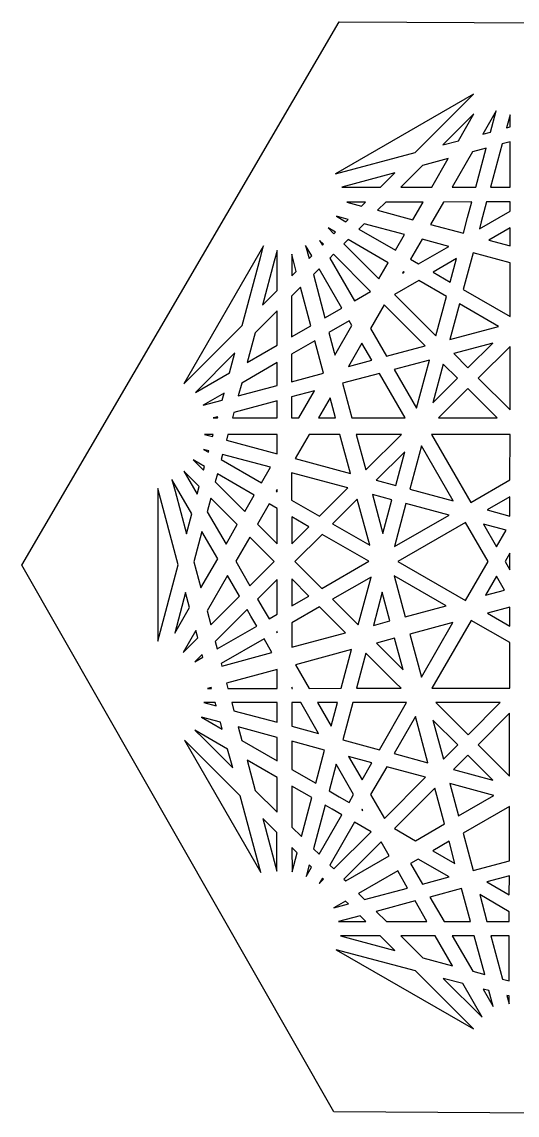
# Model space of a CAD drawing. Extents: x 0.7 to 48.4, y 0.8 to 42.3.
# Drawn here: x 0.74 to 19.51, y 0.83 to 42.26 of the extents above; entities that cross this region are included whole.
import ezdxf

# ---------------------------------------------------------------- set-up
doc = ezdxf.new("R2010")
doc.units = 0
doc.layers.add('Layer_1', color=7, linetype='CONTINUOUS')

msp = doc.modelspace()

# ---------------------------------------------------------------- linework, layer by layer
at = {"layer": 'Layer_1', "color": 5}
for p, q in [((0.741061, 21.662454), (12.769921, 42.255639)), ((12.769921, 42.255639), (36.618555, 42.13492)), ((17.85472, 39.515741), (12.632929, 36.500939)), ((15.650248, 37.310983), (17.85472, 39.515741)), ((17.873035, 38.767842), (16.697444, 37.592103)), ((17.286783, 37.750319), (17.873035, 38.767842)), ((18.715956, 38.880037), (18.205281, 37.996903)), ((18.500972, 38.07629), (18.715956, 38.880037)), ((19.241264, 38.731252), (19.109233, 38.239593)), ((19.241232, 38.275022), (19.241264, 38.731252)), ((19.109233, 38.239593), (19.241232, 38.275022)), ((16.697444, 37.592103), (17.286783, 37.750319)), ((18.205281, 37.996903), (18.500972, 38.07629)), ((19.241164, 37.707651), (18.945014, 37.628183)), ((19.241017, 35.99118), (19.241164, 37.707651)), ((12.632929, 36.500939), (15.650248, 37.310983)), ((17.816976, 37.325447), (17.04631, 35.992678)), ((18.337474, 37.465135), (17.816976, 37.325447)), ((17.943452, 35.992068), (18.337474, 37.465135)), ((18.945014, 37.628183), (18.505539, 35.991683)), ((16.900256, 37.079429), (15.922469, 36.817029)), ((16.274433, 35.993199), (16.900256, 37.079429)), ((14.8754, 36.536029), (12.861339, 35.995507)), ((14.333961, 35.99452), (14.8754, 36.536029)), ((15.922469, 36.817029), (15.099542, 35.993996)), ((12.861339, 35.995507), (14.333961, 35.99452)), ((15.099542, 35.993996), (16.274433, 35.993199)), ((17.04631, 35.992678), (17.943452, 35.992068)), ((18.505539, 35.991683), (19.241017, 35.99118)), ((13.766323, 35.426804), (13.062398, 35.426169)), ((13.062398, 35.426169), (13.617228, 35.277692)), ((13.617228, 35.277692), (13.766323, 35.426804)), ((14.533132, 35.427494), (14.221622, 35.115948)), ((15.949248, 35.42878), (14.533132, 35.427494)), ((15.562303, 34.757167), (15.949248, 35.42878)), ((16.720633, 35.429469), (16.228721, 34.578775)), ((17.793225, 35.430435), (16.720633, 35.429469)), ((17.635736, 34.841645), (17.793225, 35.430435)), ((18.354948, 35.430936), (18.152543, 34.677186)), ((19.240982, 35.431728), (18.354948, 35.430936)), ((19.240957, 35.086371), (19.240982, 35.431728)), ((12.660664, 34.888309), (13.020274, 34.680638)), ((13.1082, 34.768595), (12.660664, 34.888309)), ((14.221622, 35.115948), (15.562303, 34.757167)), ((17.475546, 34.245111), (17.635736, 34.841645)), ((18.083519, 34.419167), (19.240957, 35.086371)), ((12.345081, 34.444946), (12.564948, 34.225258)), ((12.62372, 34.28404), (12.345081, 34.444946)), ((13.020274, 34.680638), (13.1082, 34.768595)), ((13.71266, 34.606914), (13.505958, 34.400175)), ((13.505958, 34.400175), (14.894634, 33.598249)), ((15.240336, 34.198284), (13.71266, 34.606914)), ((16.228721, 34.578775), (17.475546, 34.245111)), ((18.152543, 34.677186), (18.083519, 34.419167)), ((19.240888, 34.45354), (18.436238, 33.98801)), ((19.240826, 33.772683), (19.240888, 34.45354)), ((12.025297, 33.973457), (12.130669, 33.790949)), ((12.169274, 33.829558), (12.025297, 33.973457)), ((12.564948, 34.225258), (12.62372, 34.28404)), ((13.109399, 34.003574), (12.948179, 33.842335)), ((14.624182, 33.12883), (13.109399, 34.003574)), ((14.894634, 33.598249), (15.240336, 34.198284)), ((15.905781, 34.020303), (15.469696, 33.266175)), ((16.920606, 33.748848), (15.905781, 34.020303)), ((18.436238, 33.98801), (19.240826, 33.772683)), ((9.90342, 33.772416), (6.885245, 28.544804)), ((9.783044, 33.32252), (9.90342, 33.772416)), ((10.415577, 33.590108), (10.307975, 33.188367)), ((10.416942, 32.076983), (10.415577, 33.590108)), ((11.726083, 33.386311), (11.496129, 33.784604)), ((11.496129, 33.784604), (11.628703, 33.288895)), ((12.130669, 33.790949), (12.169274, 33.829558)), ((12.948179, 33.842335), (14.272743, 32.518864)), ((15.776229, 33.089167), (16.920606, 33.748848)), ((9.095319, 30.755188), (9.783044, 33.32252)), ((10.307975, 33.188367), (9.862185, 31.522154)), ((10.966688, 33.451415), (10.966138, 32.626237)), ((11.140962, 32.8011), (10.966688, 33.451415)), ((11.628703, 33.288895), (11.726083, 33.386311)), ((12.552553, 33.44667), (12.41122, 33.305298)), ((12.41122, 33.305298), (13.345354, 31.687886)), ((13.958841, 32.041537), (12.552553, 33.44667)), ((15.469696, 33.266175), (15.776229, 33.089167)), ((17.217073, 33.282654), (16.329948, 32.769413)), ((16.97864, 32.394819), (17.217073, 33.282654)), ((17.838561, 33.503315), (17.466669, 32.112997)), ((19.240779, 33.128246), (17.838561, 33.503315)), ((10.966138, 32.626237), (11.140962, 32.8011)), ((12.006508, 32.900538), (11.790337, 32.684332)), ((12.865981, 31.411553), (12.006508, 32.900538)), ((14.272743, 32.518864), (14.624182, 33.12883)), ((15.198467, 32.797227), (15.162896, 32.735611)), ((15.162896, 32.735611), (15.234048, 32.776691)), ((15.234048, 32.776691), (15.198467, 32.797227)), ((16.329948, 32.769413), (16.97864, 32.394819)), ((19.240621, 31.088611), (19.240779, 33.128246)), ((11.790337, 32.684332), (12.228793, 31.044249)), ((15.788795, 32.456313), (14.868313, 31.923769)), ((16.833197, 31.853212), (15.788795, 32.456313)), ((9.862185, 31.522154), (10.416942, 32.076983)), ((11.30288, 32.196829), (10.965607, 31.859512)), ((11.694312, 30.736158), (11.30288, 32.196829)), ((13.345354, 31.687886), (13.958841, 32.041537)), ((14.868313, 31.923769), (16.432451, 30.360929)), ((17.466669, 32.112997), (19.240621, 31.088611)), ((10.965607, 31.859512), (10.964574, 30.315502)), ((14.4676, 31.533205), (13.950826, 30.639538)), ((16.027145, 29.974934), (14.4676, 31.533205)), ((16.432451, 30.360929), (16.833197, 31.853212)), ((17.321732, 31.571108), (16.961612, 30.224782)), ((18.801442, 30.716619), (17.321732, 31.571108)), ((10.417641, 31.311475), (9.582311, 30.476039)), ((10.418817, 30.000899), (10.417641, 31.311475)), ((12.228793, 31.044249), (12.865981, 31.411553)), ((6.885245, 28.544804), (9.095319, 30.755188)), ((10.964574, 30.315502), (11.694312, 30.736158)), ((13.145612, 30.927098), (12.378727, 30.483391)), ((12.607408, 29.628431), (13.250736, 30.745019)), ((13.250736, 30.745019), (13.145612, 30.927098)), ((16.961612, 30.224782), (18.801442, 30.716619)), ((9.582311, 30.476039), (9.27949, 29.344135)), ((12.378727, 30.483391), (12.580688, 29.727984)), ((13.950826, 30.639538), (14.561059, 29.582973)), ((9.27949, 29.344135), (10.418817, 30.000899)), ((11.844837, 30.174509), (10.964128, 29.664973)), ((12.174346, 28.94488), (11.844837, 30.174509)), ((13.630996, 30.086393), (13.116526, 29.19677)), ((14.007002, 29.434852), (13.630996, 30.086393)), ((14.561059, 29.582973), (16.027145, 29.974934)), ((18.588574, 30.085949), (17.105449, 29.688496)), ((17.647979, 29.146407), (18.588574, 30.085949)), ((19.240498, 29.95898), (18.038642, 28.756073)), ((19.2403, 27.555382), (19.240498, 29.95898)), ((8.814969, 29.708585), (7.322805, 28.216213)), ((8.614671, 28.960902), (8.814969, 29.708585)), ((10.964128, 29.664973), (10.96342, 28.621161)), ((12.580688, 29.727984), (12.607408, 29.628431)), ((13.116526, 29.19677), (14.007002, 29.434852)), ((16.185641, 29.441984), (14.849282, 29.083868)), ((15.695827, 27.618108), (16.185641, 29.441984)), ((17.105449, 29.688496), (17.647979, 29.146407)), ((10.419413, 29.349839), (9.072557, 28.570598)), ((10.4202, 28.475917), (10.419413, 29.349839)), ((14.849282, 29.083868), (15.695827, 27.618108)), ((16.711801, 29.290841), (16.317783, 27.81773)), ((17.252109, 28.751007), (16.711801, 29.290841)), ((7.322805, 28.216213), (8.614671, 28.960902)), ((10.96342, 28.621161), (12.174346, 28.94488)), ((14.295315, 28.935431), (12.894228, 28.559965)), ((15.270359, 27.246216), (14.295315, 28.935431)), ((16.317783, 27.81773), (17.252109, 28.751007)), ((18.038642, 28.756073), (19.2403, 27.555382)), ((8.406966, 28.185516), (7.610695, 27.724823)), ((8.335458, 27.918584), (8.406966, 28.185516)), ((9.072557, 28.570598), (8.941461, 28.080583)), ((8.941461, 28.080583), (10.4202, 28.475917)), ((11.827011, 28.273976), (10.963033, 28.042434)), ((11.234565, 27.24568), (11.827011, 28.273976)), ((12.894228, 28.559965), (13.246928, 27.245937)), ((17.643181, 28.360245), (16.530322, 27.246423)), ((18.757603, 27.246743), (17.643181, 28.360245)), ((7.610695, 27.724823), (8.335458, 27.918584)), ((10.420727, 27.897119), (8.774343, 27.455915)), ((10.420981, 27.606704), (10.420727, 27.897119)), ((10.963033, 28.042434), (10.962734, 27.626003)), ((12.426562, 28.003602), (11.988319, 27.245731)), ((12.629638, 27.245828), (12.426562, 28.003602)), ((8.774343, 27.455915), (8.717987, 27.245315)), ((10.420736, 27.245565), (10.420981, 27.606704)), ((10.962734, 27.626003), (10.96308, 27.245644)), ((8.168004, 27.293422), (7.988058, 27.245206)), ((7.988058, 27.245206), (8.155093, 27.245233)), ((8.155093, 27.245233), (8.168004, 27.293422)), ((8.717987, 27.245315), (10.420736, 27.245565)), ((10.96308, 27.245644), (11.234565, 27.24568)), ((11.988319, 27.245731), (12.629638, 27.245828)), ((13.246928, 27.245937), (15.270359, 27.246216)), ((16.530322, 27.246423), (18.757603, 27.246743)), ((7.667049, 26.624511), (7.967296, 26.54419)), ((7.988813, 26.624495), (7.667049, 26.624511)), ((7.967296, 26.54419), (7.988813, 26.624495)), ((8.551899, 26.624436), (8.492802, 26.403611)), ((10.420325, 26.624274), (8.551899, 26.624436)), ((10.419827, 25.888112), (10.420325, 26.624274)), ((11.628908, 26.624174), (11.09834, 25.706612)), ((12.796248, 26.624074), (11.628908, 26.624174)), ((13.192209, 25.14648), (12.796248, 26.624074)), ((15.122573, 26.623855), (13.41387, 26.624007)), ((13.41387, 26.624007), (13.775167, 25.277955)), ((13.775167, 25.277955), (15.122573, 26.623855)), ((16.270126, 26.623781), (17.759286, 24.045397)), ((19.240217, 26.623525), (16.270126, 26.623781)), ((19.240065, 24.900133), (19.240217, 26.623525)), ((8.492802, 26.403611), (10.419827, 25.888112)), ((15.881635, 26.187243), (15.442259, 24.544571)), ((17.083239, 24.105615), (15.881635, 26.187243)), ((7.625906, 26.056297), (7.808387, 25.950972)), ((7.822506, 26.003719), (7.625906, 26.056297)), ((7.808387, 25.950972), (7.822506, 26.003719)), ((8.348208, 25.863092), (8.296368, 25.669352)), ((10.158951, 25.378706), (8.348208, 25.863092)), ((11.09834, 25.706612), (13.192209, 25.14648)), ((15.252574, 25.967565), (14.170695, 24.884731)), ((14.908752, 24.68729), (15.252574, 25.967565)), ((7.237365, 25.655083), (7.625238, 25.267233)), ((7.663279, 25.409259), (7.237365, 25.655083)), ((7.625238, 25.267233), (7.663279, 25.409259)), ((8.296368, 25.669352), (9.819835, 24.790081)), ((9.819835, 24.790081), (10.158951, 25.378706)), ((7.181233, 23.609752), (6.423507, 24.919421)), ((6.423507, 24.919421), (6.544664, 24.467416)), ((7.46001, 24.650435), (6.881564, 25.228499)), ((6.881564, 25.228499), (7.382205, 24.360007)), ((8.151419, 25.127526), (8.069853, 24.822627)), ((9.549389, 24.32069), (8.151419, 25.127526)), ((13.09081, 24.594395), (10.964971, 25.163079)), ((10.964971, 25.163079), (10.965896, 24.128623)), ((14.170695, 24.884731), (14.908752, 24.68729)), ((17.759286, 24.045397), (19.240065, 24.900133)), ((6.664827, 21.682019), (5.888348, 24.574311)), ((5.888348, 24.574311), (5.888354, 18.783368)), ((6.544664, 24.467416), (6.978203, 22.851869)), ((7.382205, 24.360007), (7.46001, 24.650435)), ((8.069853, 24.822627), (9.192074, 23.700479)), ((10.418908, 24.531637), (10.38105, 24.466175)), ((10.38105, 24.466175), (10.418838, 24.44436)), ((10.418838, 24.44436), (10.418908, 24.531637)), ((12.017113, 23.521918), (13.09081, 24.594395)), ((15.442259, 24.544571), (17.083239, 24.105615)), ((7.904844, 24.205865), (7.767356, 23.691884)), ((8.906513, 23.204843), (7.904844, 24.205865)), ((9.192074, 23.700479), (9.549389, 24.32069)), ((10.965896, 24.128623), (12.017113, 23.521918)), ((13.454462, 24.167871), (12.519426, 23.231999)), ((13.92222, 22.422386), (13.454462, 24.167871)), ((14.763637, 24.146905), (14.025788, 24.344307)), ((14.025788, 24.344307), (14.421113, 22.871472)), ((14.421113, 22.871472), (14.763637, 24.146905)), ((19.240019, 24.256396), (18.378867, 23.759049)), ((19.239969, 23.528697), (19.240019, 24.256396)), ((7.767356, 23.691884), (8.477409, 22.460088)), ((10.109863, 23.997204), (9.664888, 23.227698)), ((10.418422, 23.819112), (10.109863, 23.997204)), ((10.417509, 22.475126), (10.418422, 23.819112)), ((15.297678, 24.004057), (14.861298, 22.372589)), ((16.93082, 23.567172), (15.297678, 24.004057)), ((18.378867, 23.759049), (19.239969, 23.528697)), ((6.978203, 22.851869), (7.181233, 23.609752)), ((8.477409, 22.460088), (8.906513, 23.204843)), ((9.664888, 23.227698), (10.417509, 22.475126)), ((11.62025, 23.125484), (10.966463, 23.502815)), ((10.966463, 23.502815), (10.967389, 22.473373)), ((12.519426, 23.231999), (13.92222, 22.422386)), ((14.861298, 22.372589), (16.93082, 23.567172)), ((17.557245, 23.284546), (14.993717, 21.803965)), ((18.410697, 21.805991), (17.557245, 23.284546)), ((18.237299, 23.217678), (18.731641, 22.361757)), ((19.093622, 22.988615), (18.237299, 23.217678)), ((7.566998, 22.942993), (7.260867, 21.798704)), ((8.162559, 21.913589), (7.566998, 22.942993)), ((10.967389, 22.473373), (11.62025, 23.125484)), ((12.123054, 22.835273), (11.090661, 21.801979)), ((13.893111, 21.813694), (12.123054, 22.835273)), ((18.731641, 22.361757), (19.093622, 22.988615)), ((9.378755, 22.732882), (8.84863, 21.816104)), ((10.302744, 21.809467), (9.378755, 22.732882)), ((19.238221, 22.124736), (19.053402, 21.804617)), ((19.237044, 21.486819), (19.238221, 22.124736)), ((12.560847, 0.94858), (0.741061, 21.662454)), ((5.888354, 18.783368), (6.664827, 21.682019)), ((7.260867, 21.798704), (7.526363, 20.809372)), ((7.526363, 20.809372), (8.162559, 21.913589)), ((8.84863, 21.816104), (9.382392, 20.890165)), ((9.382392, 20.890165), (10.302744, 21.809467)), ((11.090661, 21.801979), (12.108907, 20.783792)), ((12.108907, 20.783792), (13.893111, 21.813694)), ((14.993717, 21.803965), (17.555612, 20.325363)), ((17.555733, 20.325433), (18.410697, 21.805991)), ((19.053402, 21.804617), (19.237044, 21.486819)), ((8.533867, 21.271771), (7.760961, 19.935158)), ((8.984562, 20.492783), (8.533867, 21.271771)), ((11.614642, 20.498383), (10.968629, 21.143984)), ((10.968629, 21.143984), (10.969514, 20.126079)), ((13.976676, 21.216568), (12.518403, 20.374336)), ((13.48967, 19.403118), (13.976676, 21.216568)), ((16.815859, 20.126831), (14.853905, 21.259172)), ((14.853905, 21.259172), (15.269255, 19.711719)), ((18.732416, 21.248483), (18.317715, 20.529902)), ((19.035989, 20.722678), (18.732416, 21.248483)), ((10.416578, 21.127358), (9.674072, 20.384181)), ((10.415682, 19.806439), (10.416578, 21.127358)), ((18.317715, 20.529902), (19.035989, 20.722678)), ((6.947723, 20.628276), (6.536561, 19.091406)), ((7.098475, 20.066717), (6.947723, 20.628276)), ((7.901619, 19.411038), (8.984562, 20.492783)), ((9.674072, 20.384181), (9.891381, 20.007183)), ((10.969514, 20.126079), (11.614642, 20.498383)), ((12.518403, 20.374336), (13.48967, 19.403118)), ((14.398862, 20.643709), (14.062971, 19.387966)), ((14.690263, 19.556327), (14.398862, 20.643709)), ((17.555612, 20.325363), (17.555733, 20.325433)), ((6.536561, 19.091406), (7.098475, 20.066717)), ((7.760961, 19.935158), (7.901619, 19.411038)), ((9.277233, 19.986948), (8.071051, 18.779708)), ((9.42394, 19.733345), (9.277233, 19.986948)), ((9.891381, 20.007183), (10.109729, 19.629797)), ((12.024331, 20.088991), (10.97008, 19.480126)), ((13.008866, 19.105065), (12.024331, 20.088991)), ((15.269255, 19.711719), (16.815859, 20.126831)), ((19.234355, 20.075902), (18.383518, 19.847558)), ((19.233028, 19.35726), (19.234355, 20.075902)), ((9.639967, 19.358618), (9.42394, 19.733345)), ((10.109729, 19.629797), (10.415682, 19.806439)), ((10.97008, 19.480126), (10.970925, 18.558088)), ((14.062971, 19.387966), (14.690263, 19.556327)), ((17.077344, 19.496984), (15.444527, 19.05876)), ((15.882362, 17.427649), (17.077344, 19.496984)), ((17.767932, 19.577339), (16.281268, 17.001457)), ((19.231877, 18.732437), (17.767932, 19.577339)), ((18.383518, 19.847558), (19.233028, 19.35726)), ((7.332648, 19.194444), (6.851117, 18.361721)), ((7.40711, 18.917081), (7.332648, 19.194444)), ((8.146965, 18.496825), (9.639967, 19.358618)), ((10.41523, 19.159655), (10.390127, 19.145162)), ((10.390127, 19.145162), (10.415181, 19.101767)), ((10.415181, 19.101767), (10.41523, 19.159655)), ((10.970925, 18.558088), (13.008866, 19.105065)), ((15.444527, 19.05876), (15.882362, 17.427649)), ((6.851117, 18.361721), (7.40711, 18.917081)), ((8.071051, 18.779708), (8.146965, 18.496825)), ((9.919649, 18.873438), (8.29734, 17.936476)), ((10.217914, 18.355993), (9.919649, 18.873438)), ((14.865281, 18.90329), (14.17483, 18.717981)), ((14.17483, 18.717981), (15.185845, 17.707025)), ((15.185845, 17.707025), (14.865281, 18.90329)), ((19.228686, 17.001887), (19.231877, 18.732437)), ((7.576751, 18.285055), (7.299821, 18.007818)), ((7.604032, 18.183454), (7.576751, 18.285055)), ((8.321363, 17.84697), (10.217914, 18.355993)), ((13.238158, 18.466583), (11.112744, 17.896137)), ((12.844563, 17.000936), (13.238158, 18.466583)), ((13.780934, 18.333492), (13.424522, 17.001008)), ((14.887791, 17.227325), (13.780934, 18.333492)), ((7.299821, 18.007818), (7.604032, 18.183454)), ((8.29734, 17.936476), (8.321363, 17.84697)), ((11.112744, 17.896137), (11.630773, 17.000744)), ((10.414276, 17.708661), (8.496595, 17.193991)), ((10.413779, 17.000565), (10.414276, 17.708661)), ((7.911839, 17.03704), (7.774487, 17.000173)), ((7.774487, 17.000173), (7.92173, 17.000199)), ((7.92173, 17.000199), (7.911839, 17.03704)), ((8.496595, 17.193991), (8.548572, 17.000285)), ((8.548572, 17.000285), (10.413779, 17.000565)), ((10.999199, 17.000663), (10.972264, 17.047317)), ((10.972264, 17.047317), (10.972336, 17.000647)), ((10.972336, 17.000647), (10.999199, 17.000663)), ((11.630773, 17.000744), (12.844563, 17.000936)), ((13.424522, 17.001008), (15.113589, 17.001267)), ((15.113589, 17.001267), (14.887791, 17.227325)), ((16.281268, 17.001457), (19.228686, 17.001887)), ((8.067152, 16.458507), (7.638497, 16.458439)), ((7.638497, 16.458439), (8.100386, 16.334691)), ((8.100386, 16.334691), (8.067152, 16.458507)), ((10.413412, 16.458835), (8.69395, 16.458589)), ((8.69395, 16.458589), (8.775768, 16.153751)), ((10.412919, 15.715135), (10.413412, 16.458835)), ((11.31146, 16.458978), (10.972816, 16.458924)), ((10.972816, 16.458924), (10.973622, 15.564901)), ((11.982683, 15.294553), (11.31146, 16.458978)), ((12.699072, 16.459186), (11.944179, 16.459076)), ((11.944179, 16.459076), (12.459728, 15.567953)), ((12.459728, 15.567953), (12.699072, 16.459186)), ((13.279618, 16.459273), (12.902182, 15.048217)), ((15.323327, 16.459584), (13.279618, 16.459273)), ((14.293124, 14.675558), (15.323327, 16.459584)), ((18.862728, 16.460112), (16.43321, 16.459736)), ((16.43321, 16.459736), (17.116698, 15.776302)), ((17.648542, 15.244916), (18.862728, 16.460112)), ((7.54379, 15.91109), (8.337292, 15.452225)), ((8.265999, 15.71781), (7.54379, 15.91109)), ((8.775768, 16.153751), (10.412919, 15.715135)), ((15.662328, 15.929037), (14.852396, 14.525718)), ((16.130128, 14.183394), (15.662328, 15.929037)), ((17.258192, 14.854244), (16.321354, 15.792147)), ((16.321354, 15.792147), (16.718172, 14.313783)), ((17.116698, 15.776302), (17.648542, 15.244916)), ((19.226942, 16.058095), (18.031812, 14.86197)), ((19.222536, 13.672296), (19.226942, 16.058095)), ((7.301591, 15.414398), (7.618583, 15.097436)), ((8.538833, 14.701565), (7.301591, 15.414398)), ((8.337292, 15.452225), (8.265999, 15.71781)), ((10.412534, 15.143375), (8.941242, 15.537111)), ((8.941242, 15.537111), (9.079139, 15.023257)), ((10.973622, 15.564901), (11.982683, 15.294553)), ((6.899598, 15.040108), (9.793661, 10.027445)), ((9.015423, 12.926329), (6.899598, 15.040108)), ((7.618583, 15.097436), (8.73094, 13.985961)), ((9.079139, 15.023257), (10.411919, 14.252574)), ((10.411919, 14.252574), (10.412534, 15.143375)), ((12.216095, 14.660726), (10.974138, 14.993085)), ((10.974138, 14.993085), (10.975102, 13.926906)), ((12.902182, 15.048217), (14.293124, 14.675558)), ((8.73094, 13.985961), (8.538833, 14.701565)), ((11.878694, 13.404408), (12.216095, 14.660726)), ((14.852396, 14.525718), (16.130128, 14.183394)), ((16.718172, 14.313783), (17.258192, 14.854244)), ((18.031812, 14.86197), (19.222536, 13.672296)), ((10.411513, 13.622641), (9.280098, 14.27449)), ((9.280098, 14.27449), (9.5871, 13.130462)), ((12.655753, 14.126917), (12.384303, 13.112051)), ((13.315453, 12.982505), (12.655753, 14.126917)), ((13.125399, 14.417402), (13.635205, 13.536225)), ((14.007701, 14.181268), (13.125399, 14.417402)), ((13.635205, 13.536225), (14.007701, 14.181268)), ((17.641083, 14.470919), (17.095403, 13.924776)), ((18.58536, 13.525586), (17.641083, 14.470919)), ((10.975102, 13.926906), (11.878694, 13.404408)), ((14.567192, 14.031551), (13.958648, 12.977158)), ((16.041883, 13.636903), (14.567192, 14.031551)), ((17.095403, 13.924776), (18.58536, 13.525586)), ((10.410602, 12.307598), (10.411513, 13.622641)), ((11.732861, 12.861359), (10.975671, 13.297585)), ((10.975671, 13.297585), (10.977097, 11.741554)), ((14.480819, 12.074593), (16.041883, 13.636903)), ((18.629946, 12.944297), (16.966274, 13.389508)), ((16.966274, 13.389508), (17.292933, 12.172532)), ((9.793661, 10.027445), (9.015423, 12.926329)), ((9.5871, 13.130462), (10.410602, 12.307598)), ((11.335852, 11.383074), (11.732861, 12.861359)), ((12.384303, 13.112051), (12.763993, 12.892501)), ((12.763993, 12.892501), (13.138791, 12.676565)), ((13.138791, 12.676565), (13.315453, 12.982505)), ((13.958648, 12.977158), (14.480819, 12.074593)), ((16.388924, 13.217663), (14.858343, 11.685847)), ((16.752599, 11.86057), (16.388924, 13.217663)), ((17.292933, 12.172532), (18.629946, 12.944297)), ((12.239217, 12.569614), (11.798255, 10.921038)), ((12.501213, 12.418661), (12.239217, 12.569614)), ((19.220424, 12.52715), (17.469229, 11.515728)), ((19.21662, 10.46879), (19.220424, 12.52715)), ((10.410075, 11.532984), (9.871384, 12.071174)), ((9.871384, 12.071174), (10.409084, 10.067578)), ((12.005448, 10.713986), (12.867523, 12.206834)), ((12.867523, 12.206834), (12.501213, 12.418661)), ((13.63836, 12.422255), (13.623852, 12.397098)), ((13.623852, 12.397098), (13.667365, 12.372017)), ((13.667365, 12.372017), (13.63836, 12.422255)), ((10.977097, 11.741554), (11.335852, 11.383074)), ((13.352272, 11.926521), (12.415801, 10.303966)), ((13.973791, 11.567135), (13.352272, 11.926521)), ((14.858343, 11.685847), (15.654852, 11.226946)), ((15.654852, 11.226946), (16.752599, 11.86057)), ((10.409084, 10.067578), (10.410075, 11.532984)), ((12.563853, 10.156028), (13.973791, 11.567135)), ((16.928693, 11.203559), (16.312803, 10.84786)), ((17.153862, 10.363279), (16.928693, 11.203559)), ((17.469229, 11.515728), (17.848801, 10.101635)), ((11.171762, 10.772036), (10.97778, 10.965844)), ((10.97778, 10.965844), (10.978598, 10.052768)), ((10.978598, 10.052768), (11.171762, 10.772036)), ((11.798255, 10.921038), (12.005448, 10.713986)), ((14.353901, 11.181022), (12.947127, 9.773039)), ((14.658836, 10.652026), (14.353901, 11.181022)), ((16.312803, 10.84786), (17.153862, 10.363279)), ((13.016323, 9.703913), (14.658836, 10.652026)), ((15.764898, 10.531411), (15.471633, 10.36205)), ((15.471633, 10.36205), (15.921592, 9.584337)), ((16.933171, 9.855858), (15.764898, 10.531411)), ((17.848801, 10.101635), (19.21662, 10.46879)), ((11.634684, 10.309542), (11.516277, 9.866829)), ((11.516277, 9.866829), (11.721707, 10.222596)), ((11.721707, 10.222596), (11.634684, 10.309542)), ((12.415801, 10.303966), (12.563853, 10.156028)), ((14.987256, 10.082302), (13.498263, 9.222333)), ((15.361037, 9.433866), (14.987256, 10.082302)), ((12.132175, 9.812528), (12.01121, 9.602946)), ((12.01121, 9.602946), (12.176437, 9.768314)), ((12.176437, 9.768314), (12.132175, 9.812528)), ((12.947127, 9.773039), (13.016323, 9.703913)), ((15.921592, 9.584337), (16.933171, 9.855858)), ((19.215563, 9.900778), (18.356603, 9.67034)), ((18.356603, 9.67034), (19.214235, 9.176203)), ((19.214235, 9.176203), (19.215563, 9.900778)), ((13.498263, 9.222333), (13.725835, 8.994953)), ((13.725835, 8.994953), (15.361037, 9.433866)), ((17.407771, 9.41576), (16.205703, 9.09327)), ((17.742127, 8.168058), (17.407771, 9.41576)), ((19.213067, 8.537487), (18.095131, 9.183945)), ((18.095131, 9.183945), (18.367667, 8.168655)), ((13.006987, 8.938579), (12.56515, 8.683391)), ((12.56515, 8.683391), (13.114734, 8.830908)), ((13.114734, 8.830908), (13.006987, 8.938579)), ((15.644206, 8.942622), (14.173172, 8.547945)), ((16.09154, 8.166567), (15.644206, 8.942622)), ((16.205703, 9.09327), (16.741507, 8.167175)), ((13.562074, 8.384015), (12.740357, 8.163564)), ((13.781807, 8.164479), (13.562074, 8.384015)), ((14.173172, 8.547945), (14.556234, 8.165201)), ((19.212373, 8.169401), (19.213067, 8.537487)), ((12.740357, 8.163564), (13.781807, 8.164479)), ((14.556234, 8.165201), (16.09154, 8.166567)), ((16.741507, 8.167175), (17.742127, 8.168058)), ((18.367667, 8.168655), (19.212373, 8.169401)), ((14.323584, 7.623219), (12.814499, 7.621866)), ((12.814499, 7.621866), (13.232459, 7.509903)), ((13.232459, 7.509903), (14.877559, 7.069784)), ((14.877559, 7.069784), (14.323584, 7.623219)), ((16.403679, 7.625111), (15.097923, 7.623935)), ((15.097923, 7.623935), (15.935828, 6.786677)), ((17.060421, 6.485795), (16.403679, 7.625111)), ((17.887268, 7.626456), (17.054774, 7.625703)), ((17.054774, 7.625703), (17.834013, 6.278847)), ((18.280401, 6.159412), (17.887268, 7.626456)), ((19.211389, 7.62766), (18.513047, 7.62703)), ((18.513047, 7.62703), (18.955451, 5.978811)), ((19.208199, 5.911203), (19.211389, 7.62766)), ((12.654152, 7.096595), (17.858186, 4.092025)), ((15.653723, 6.294394), (12.654152, 7.096595)), ((15.935828, 6.786677), (17.060421, 6.485795)), ((17.858186, 4.092025), (15.653723, 6.294394)), ((17.834013, 6.278847), (18.280401, 6.159412)), ((16.711634, 6.011469), (18.179159, 4.545097)), ((17.447256, 5.814735), (16.711634, 6.011469)), ((18.179159, 4.545097), (17.447256, 5.814735)), ((18.955451, 5.978811), (19.208199, 5.911203)), ((18.222443, 5.607421), (18.606, 4.94447)), ((18.444241, 5.548106), (18.222443, 5.607421)), ((18.606, 4.94447), (18.444241, 5.548106)), ((19.207162, 5.344077), (19.119544, 5.367511)), ((19.119544, 5.367511), (19.206621, 5.043133)), ((19.206621, 5.043133), (19.207162, 5.344077)), ((36.409482, 0.827865), (12.560847, 0.94858)), ((12.560847, 0.94858), (12.560847, 0.94858))]:
    msp.add_line(p, q, dxfattribs=at)

doc.saveas('drawing.dxf')
